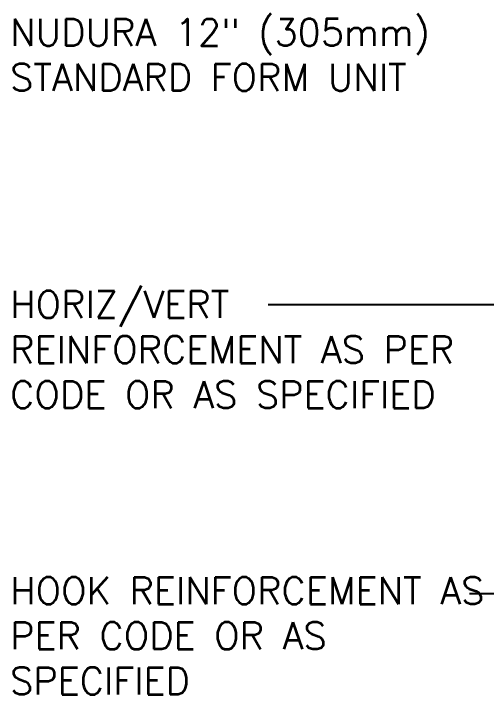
# Model space of a CAD drawing. Header units: inches. Extents: x 427.4 to 482.6, y 67.6 to 119.
# Drawn here: x 427.45 to 440.56, y 96.01 to 114.88 of the extents above; entities that cross this region are included whole.
import ezdxf

# ---------------------------------------------------------------- set-up
doc = ezdxf.new("R2010")
doc.units = ezdxf.units.IN
doc.header["$MEASUREMENT"] = 0
doc.layers.add('TEXT', color=4, linetype='Continuous')
doc.styles.add('DIM', font='romans.shx', dxfattribs={"width": 0.7})
doc.styles.add('ROMANS', font='romans.shx', dxfattribs={"height": 0.75})
doc.dimstyles.new('ext_12', dxfattribs={"dimscale": 12, "dimtxt": 0.09375, "dimasz": 0.09375, "dimexe": 0.09375, "dimexo": 0.0625, "dimgap": 0.0625, "dimtad": 1, "dimdec": 1, "dimzin": 3, "dimdsep": 46, "dimlunit": 4, "dimtxsty": 'DIM', "dimcen": 0.09, "dimdle": 0.09375, "dimclrt": 4, "dimadec": 0, "dimazin": 0, "dimtfac": 1, "dimtdec": 1, "dimtmove": 2, "dimatfit": 3, "dimfxl": 1, "dimfrac": 2, "dimtolj": 1, "dimtzin": 0, "dimarcsym": 0})

msp = doc.modelspace()

# ---------------------------------------------------------------- texts
at = {"layer": 'TEXT', "char_height": 0.75, "width": 14.45078, "attachment_point": 4, "style": 'ROMANS'}
for s, insert in [('NUDURA 12" (305mm) STANDARD FORM UNIT', (427.354, 113.735)), ('HORIZ/VERT REINFORCEMENT AS PER CODE OR AS SPECIFIED', (427.354, 105.566)), ('HOOK REINFORCEMENT AS PER CODE OR AS SPECIFIED', (427.354, 97.631))]:
    msp.add_mtext(s, dxfattribs=dict(at, insert=insert))

# ---------------------------------------------------------------- leaders
at = {"layer": 'TEXT'}
for points, override in [([(455.893, 112.387), (445.878, 106.802), (434.512, 106.802)], {"dimgap": 0.0625, "dimtad": 0, "dimfxl": 0.09375}), ([(461.429, 106.802), (434.512, 106.802)], {"dimgap": 0.0625, "dimtad": 0}), ([(455.422, 98.793), (440.09, 98.793)], {"dimgap": 0.0625, "dimtad": 0})]:
    msp.add_leader(points, dimstyle='ext_12', override=override, dxfattribs=at)

doc.saveas('drawing.dxf')
